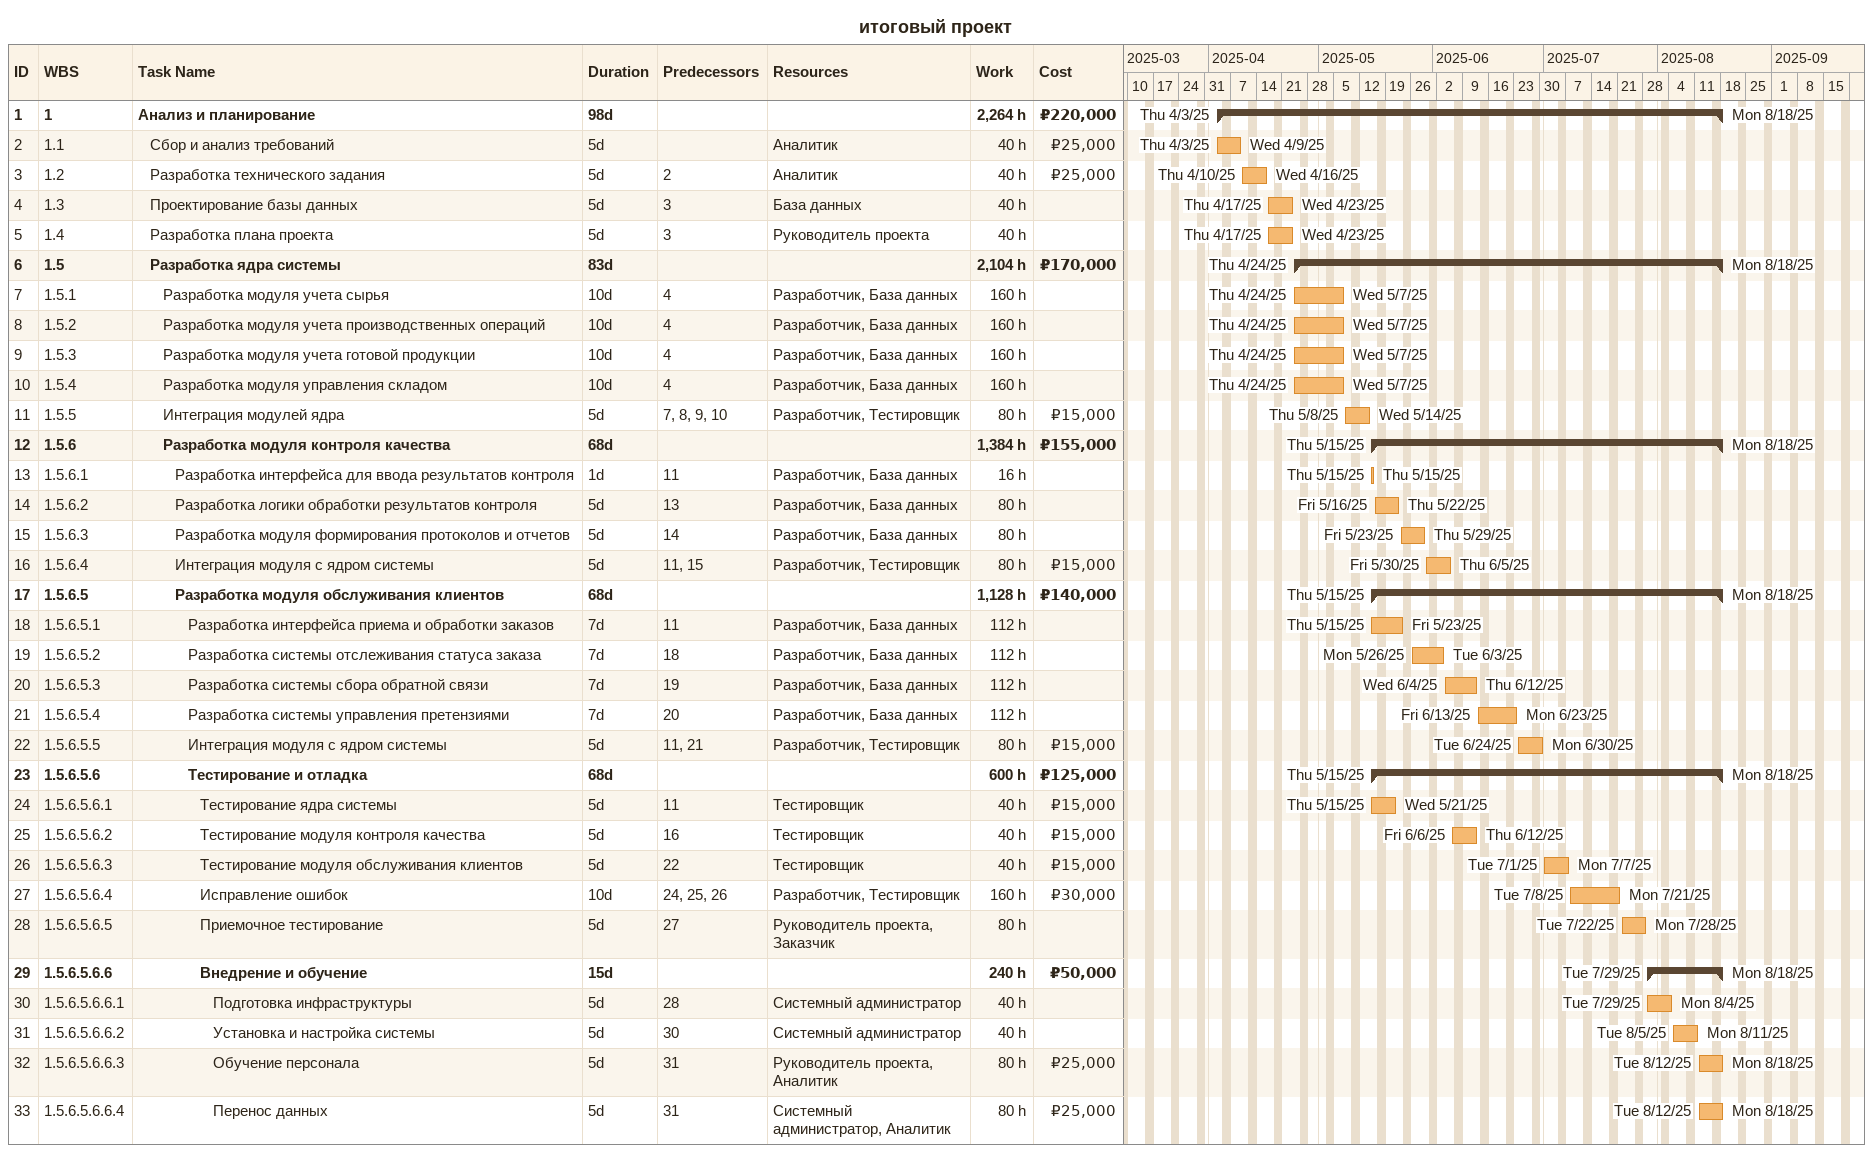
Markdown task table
итоговый проект

| ID | WBS | Task | Duration | Start | Finish | Predecessors | Resources | Work (h) | Cost (₽) |
|---|---|---|---|---|---|---|---|---|---|
| 1 | 1 | **Анализ и планирование** | 98d | 2025-04-03 | 2025-08-18 |  |  | 2264 | 220000 |
| 2 | 1.1 | Сбор и анализ требований | 5d | 2025-04-03 | 2025-04-09 |  | Аналитик | 40 | 25000 |
| 3 | 1.2 | Разработка технического задания | 5d | 2025-04-10 | 2025-04-16 | 2 | Аналитик | 40 | 25000 |
| 4 | 1.3 | Проектирование базы данных | 5d | 2025-04-17 | 2025-04-23 | 3 | База данных | 40 |  |
| 5 | 1.4 | Разработка плана проекта | 5d | 2025-04-17 | 2025-04-23 | 3 | Руководитель проекта | 40 |  |
| 6 | 1.5 | **Разработка ядра системы** | 83d | 2025-04-24 | 2025-08-18 |  |  | 2104 | 170000 |
| 7 | 1.5.1 | Разработка модуля учета сырья | 10d | 2025-04-24 | 2025-05-07 | 4 | Разработчик, База данных | 160 |  |
| 8 | 1.5.2 | Разработка модуля учета производственных операций | 10d | 2025-04-24 | 2025-05-07 | 4 | Разработчик, База данных | 160 |  |
| 9 | 1.5.3 | Разработка модуля учета готовой продукции | 10d | 2025-04-24 | 2025-05-07 | 4 | Разработчик, База данных | 160 |  |
| 10 | 1.5.4 | Разработка модуля управления складом | 10d | 2025-04-24 | 2025-05-07 | 4 | Разработчик, База данных | 160 |  |
| 11 | 1.5.5 | Интеграция модулей ядра | 5d | 2025-05-08 | 2025-05-14 | 7, 8, 9, 10 | Разработчик, Тестировщик | 80 | 15000 |
| 12 | 1.5.6 | **Разработка модуля контроля качества** | 68d | 2025-05-15 | 2025-08-18 |  |  | 1384 | 155000 |
| 13 | 1.5.6.1 | Разработка интерфейса для ввода результатов контроля | 1d | 2025-05-15 | 2025-05-15 | 11 | Разработчик, База данных | 16 |  |
| 14 | 1.5.6.2 | Разработка логики обработки результатов контроля | 5d | 2025-05-16 | 2025-05-22 | 13 | Разработчик, База данных | 80 |  |
| 15 | 1.5.6.3 | Разработка модуля формирования протоколов и отчетов | 5d | 2025-05-23 | 2025-05-29 | 14 | Разработчик, База данных | 80 |  |
| 16 | 1.5.6.4 | Интеграция модуля с ядром системы | 5d | 2025-05-30 | 2025-06-05 | 11, 15 | Разработчик, Тестировщик | 80 | 15000 |
| 17 | 1.5.6.5 | **Разработка модуля обслуживания клиентов** | 68d | 2025-05-15 | 2025-08-18 |  |  | 1128 | 140000 |
| 18 | 1.5.6.5.1 | Разработка интерфейса приема и обработки заказов | 7d | 2025-05-15 | 2025-05-23 | 11 | Разработчик, База данных | 112 |  |
| 19 | 1.5.6.5.2 | Разработка системы отслеживания статуса заказа | 7d | 2025-05-26 | 2025-06-03 | 18 | Разработчик, База данных | 112 |  |
| 20 | 1.5.6.5.3 | Разработка системы сбора обратной связи | 7d | 2025-06-04 | 2025-06-12 | 19 | Разработчик, База данных | 112 |  |
| 21 | 1.5.6.5.4 | Разработка системы управления претензиями | 7d | 2025-06-13 | 2025-06-23 | 20 | Разработчик, База данных | 112 |  |
| 22 | 1.5.6.5.5 | Интеграция модуля с ядром системы | 5d | 2025-06-24 | 2025-06-30 | 11, 21 | Разработчик, Тестировщик | 80 | 15000 |
| 23 | 1.5.6.5.6 | **Тестирование и отладка** | 68d | 2025-05-15 | 2025-08-18 |  |  | 600 | 125000 |
| 24 | 1.5.6.5.6.1 | Тестирование ядра системы | 5d | 2025-05-15 | 2025-05-21 | 11 | Тестировщик | 40 | 15000 |
| 25 | 1.5.6.5.6.2 | Тестирование модуля контроля качества | 5d | 2025-06-06 | 2025-06-12 | 16 | Тестировщик | 40 | 15000 |
| 26 | 1.5.6.5.6.3 | Тестирование модуля обслуживания клиентов | 5d | 2025-07-01 | 2025-07-07 | 22 | Тестировщик | 40 | 15000 |
| 27 | 1.5.6.5.6.4 | Исправление ошибок | 10d | 2025-07-08 | 2025-07-21 | 24, 25, 26 | Разработчик, Тестировщик | 160 | 30000 |
| 28 | 1.5.6.5.6.5 | Приемочное тестирование | 5d | 2025-07-22 | 2025-07-28 | 27 | Руководитель проекта, Заказчик | 80 |  |
| 29 | 1.5.6.5.6.6 | **Внедрение и обучение** | 15d | 2025-07-29 | 2025-08-18 |  |  | 240 | 50000 |
| 30 | 1.5.6.5.6.6.1 | Подготовка инфраструктуры | 5d | 2025-07-29 | 2025-08-04 | 28 | Системный администратор | 40 |  |
| 31 | 1.5.6.5.6.6.2 | Установка и настройка системы | 5d | 2025-08-05 | 2025-08-11 | 30 | Системный администратор | 40 |  |
| 32 | 1.5.6.5.6.6.3 | Обучение персонала | 5d | 2025-08-12 | 2025-08-18 | 31 | Руководитель проекта, Аналитик | 80 | 25000 |
| 33 | 1.5.6.5.6.6.4 | Перенос данных | 5d | 2025-08-12 | 2025-08-18 | 31 | Системный администратор, Аналитик | 80 | 25000 |
